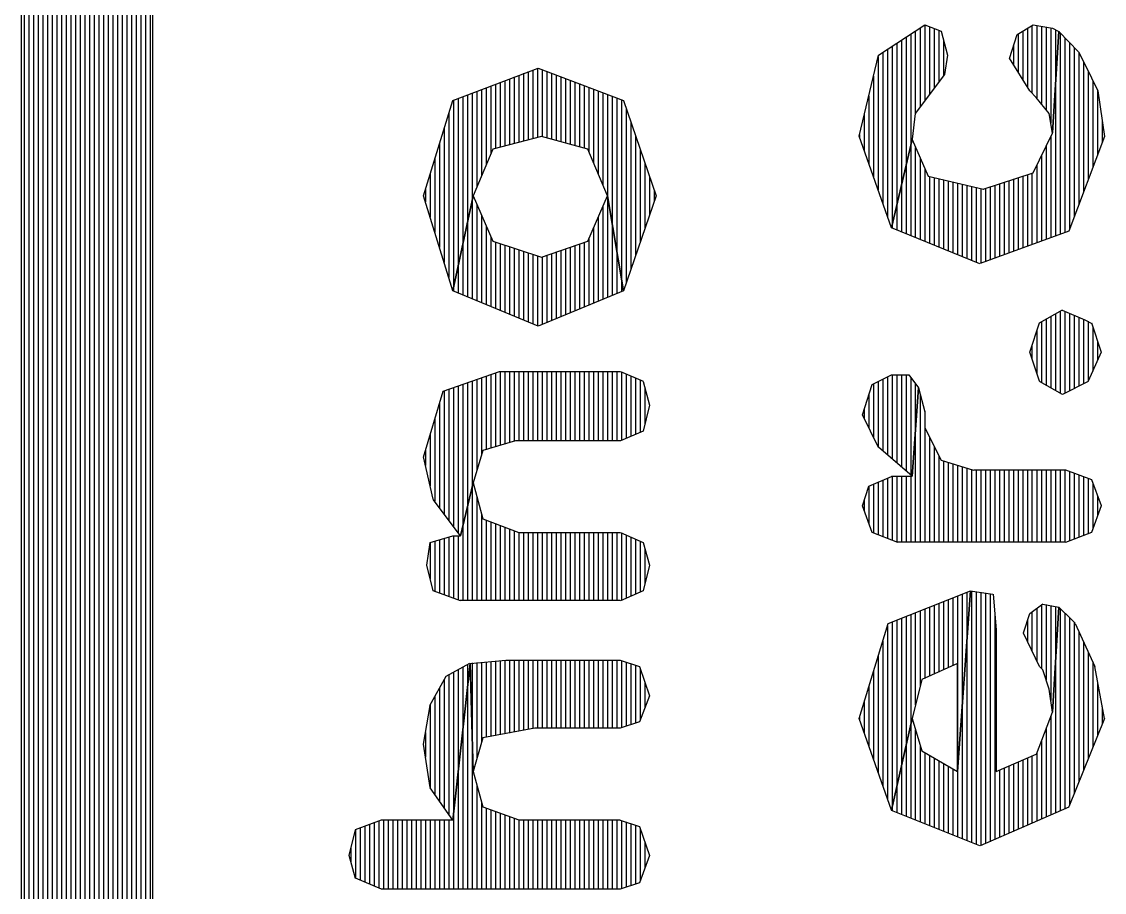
# Model space of a CAD drawing. Extents: x -34 to 106, y -22 to 53.
# Drawn here: x 37.805 to 40.196, y 19.716 to 21.639 of the extents above; entities that cross this region are included whole.
import ezdxf

# ---------------------------------------------------------------- set-up
doc = ezdxf.new("R2010")
doc.units = 0
doc.layers.add('BG_SILKTOP20240221', color=40, linetype='CONTINUOUS')

msp = doc.modelspace()

# ---------------------------------------------------------------- linework, layer by layer
at = {"layer": 'BG_SILKTOP20240221'}
for points in [[(37.810948, 23.662386), (37.810948, 14.340078)], [(37.821108, 23.657052), (37.821108, 14.293088)], [(37.831522, 23.651718), (37.831522, 14.246606)], [(37.841936, 23.646892), (37.841936, 14.200632)], [(37.852096, 23.641304), (37.852096, 14.153642)], [(37.86251, 23.636224), (37.86251, 14.106906)], [(37.87267, 23.630382), (37.87267, 14.059916)], [(37.883084, 23.625556), (37.883084, 14.013942)], [(37.893244, 23.620476), (37.893244, 14.018006)], [(37.903658, 23.614634), (37.903658, 14.02588)], [(37.914072, 23.609808), (37.914072, 14.03477)], [(37.924232, 23.603966), (37.924232, 14.04366)], [(37.934392, 23.598632), (37.934392, 14.051534)], [(37.944806, 23.593044), (37.944806, 14.060424)], [(37.95522, 23.58771), (37.95522, 14.06906)], [(37.965634, 23.576788), (37.965634, 14.08557)], [(37.97554, 23.565104), (37.97554, 14.102588)], [(37.985954, 23.553928), (37.985954, 14.119352)], [(37.996368, 23.542244), (37.996368, 14.136624)], [(38.006782, 23.531068), (38.006782, 14.153642)], [(38.017196, 23.519384), (38.017196, 14.170406)], [(38.027102, 23.488396), (38.027102, 14.187424)], [(38.037516, 23.457408), (38.037516, 14.204696)], [(38.04793, 23.425658), (38.04793, 14.221968)], [(38.058344, 23.394416), (38.058344, 14.238986)], [(38.068504, 23.36292), (38.068504, 14.256004)], [(38.078664, 23.33117), (38.078664, 14.27226)], [(37.80536, 14.365224), (37.80536, 23.285196)], [(38.089078, 23.29942), (38.089078, 14.323314)], [(38.093904, 23.285196), (38.093904, 14.365224)], [(39.697152, 21.565362), (39.799514, 21.63191)], [(39.768526, 21.611336), (39.768526, 21.366734)], [(39.778432, 21.618194), (39.778432, 21.436838)], [(39.788846, 21.625052), (39.788846, 21.450808)], [(39.79926, 21.63191), (39.79926, 21.46427)], [(39.799768, 21.63191), (39.835582, 21.61794)], [(39.809674, 21.627592), (39.809674, 21.477986)], [(39.820088, 21.623528), (39.820088, 21.491956)], [(39.829994, 21.619464), (39.829994, 21.505672)], [(39.835582, 21.61794), (39.849806, 21.565362)], [(39.986204, 21.557996), (40.002968, 21.61032)], [(40.002968, 21.610574), (40.038528, 21.63191)], [(40.005254, 21.612352), (40.005254, 21.527262)], [(40.015668, 21.618448), (40.015668, 21.51126)], [(40.026082, 21.624798), (40.026082, 21.495004)], [(40.035988, 21.63064), (40.035988, 21.481288)], [(40.038274, 21.631656), (40.080946, 21.624544)], [(40.046402, 21.630386), (40.046402, 21.471128)], [(40.056816, 21.628862), (40.056816, 21.458174)], [(40.06723, 21.626322), (40.06723, 21.444966)], [(40.077644, 21.624798), (40.077644, 21.41474)], [(40.0812, 21.624544), (40.095424, 21.617432)], [(40.0812, 21.393404), (40.095424, 21.61794)], [(40.095424, 21.61794), (40.0812, 21.393404)], [(40.08755, 21.621242), (40.08755, 21.499322)], [(40.09517, 21.617432), (40.138604, 21.57222)], [(40.097964, 21.614384), (40.097964, 21.169376)], [(39.737284, 21.591524), (39.737284, 21.234146)], [(39.747698, 21.598382), (39.747698, 21.278596)], [(39.758112, 21.604986), (39.758112, 21.322792)], [(39.840408, 21.598382), (39.840408, 21.519388)], [(39.99484, 21.586698), (39.99484, 21.543772)], [(40.108378, 21.603462), (40.108378, 21.172932)], [(40.118792, 21.592794), (40.118792, 21.180552)], [(39.65448, 21.386292), (39.697406, 21.565362)], [(39.696136, 21.562314), (39.696136, 21.26742)], [(39.70655, 21.571458), (39.70655, 21.237702)], [(39.716964, 21.578316), (39.716964, 21.208492)], [(39.727124, 21.58492), (39.727124, 21.190204)], [(39.849806, 21.565362), (39.842948, 21.52269)], [(40.128952, 21.582126), (40.128952, 21.208238)], [(40.138858, 21.57222), (40.153082, 21.543772)], [(40.139112, 21.57095), (40.139112, 21.23567)], [(40.031416, 21.486368), (39.986204, 21.558504)], [(40.149526, 21.550376), (40.149526, 21.263356)], [(40.153082, 21.543772), (40.18153, 21.486114)], [(38.757098, 21.464778), (38.945566, 21.536406)], [(38.892734, 21.516848), (38.892734, 21.370036)], [(38.902894, 21.520912), (38.902894, 21.37283)], [(38.913308, 21.524976), (38.913308, 21.375624)], [(38.923468, 21.528786), (38.923468, 21.378164)], [(38.933882, 21.532088), (38.933882, 21.380704)], [(38.944296, 21.536406), (38.944296, 21.384006)], [(38.945566, 21.536406), (39.13378, 21.464778)], [(38.954456, 21.533358), (38.954456, 21.385784)], [(38.964616, 21.529548), (38.964616, 21.383244)], [(38.97503, 21.525484), (38.97503, 21.38045)], [(38.985444, 21.52142), (38.985444, 21.377656)], [(38.995858, 21.51761), (38.995858, 21.374354)], [(39.685976, 21.51888), (39.685976, 21.295868)], [(39.842948, 21.522436), (39.778432, 21.436076)], [(40.15994, 21.52904), (40.15994, 21.290534)], [(38.831012, 21.492972), (38.831012, 21.322538)], [(38.841172, 21.497036), (38.841172, 21.347176)], [(38.851332, 21.5011), (38.851332, 21.359114)], [(38.861746, 21.505164), (38.861746, 21.361908)], [(38.87216, 21.508974), (38.87216, 21.364448)], [(38.88232, 21.513038), (38.88232, 21.367242)], [(39.005764, 21.513546), (39.005764, 21.37156)], [(39.016178, 21.509736), (39.016178, 21.368766)], [(39.026592, 21.505672), (39.026592, 21.365718)], [(39.037006, 21.502116), (39.037006, 21.362924)], [(39.04742, 21.498052), (39.04742, 21.360384)], [(39.057326, 21.493734), (39.057326, 21.352002)], [(39.06774, 21.489924), (39.06774, 21.327364)], [(40.08755, 21.499576), (40.08755, 21.165566)], [(40.1701, 21.50872), (40.1701, 21.318474)], [(38.758622, 21.466048), (38.758622, 21.052028)], [(38.769036, 21.469604), (38.769036, 21.100034)], [(38.77945, 21.473668), (38.77945, 21.147786)], [(38.789864, 21.477732), (38.789864, 21.195792)], [(38.79977, 21.481796), (38.79977, 21.244052)], [(38.810184, 21.48586), (38.810184, 21.27377)], [(38.820598, 21.489162), (38.820598, 21.298408)], [(39.078154, 21.48586), (39.078154, 21.303234)], [(39.088568, 21.481796), (39.088568, 21.278596)], [(39.098728, 21.47824), (39.098728, 21.253196)], [(39.108888, 21.474176), (39.108888, 21.191982)], [(39.119302, 21.470366), (39.119302, 21.131022)], [(39.129716, 21.466556), (39.129716, 21.071078)], [(39.675562, 21.475446), (39.675562, 21.325332)], [(40.045132, 21.47189), (40.031162, 21.486114)], [(40.073834, 21.436076), (40.045132, 21.47189)], [(40.180514, 21.487892), (40.180514, 21.345906)], [(40.18153, 21.486114), (40.195754, 21.385784)], [(38.692582, 21.25472), (38.757098, 21.464778)], [(39.13378, 21.464778), (39.205916, 21.25472)], [(39.139876, 21.447506), (39.139876, 21.061934)], [(38.748208, 21.437092), (38.748208, 21.073872)], [(39.665402, 21.433028), (39.665402, 21.35505)], [(39.778432, 21.436584), (39.771574, 21.37918)], [(40.0812, 21.39315), (40.074088, 21.436076)], [(40.190674, 21.419312), (40.190674, 21.37283)], [(38.738302, 21.403056), (38.738302, 21.106892)], [(39.15029, 21.417026), (39.15029, 21.092414)], [(38.952932, 21.385784), (38.84549, 21.35759)], [(39.055294, 21.35759), (38.952932, 21.385784)], [(39.16045, 21.3868), (39.16045, 21.12264)], [(39.7256, 21.183854), (39.654226, 21.386292)], [(39.654988, 21.389848), (39.654988, 21.38426)], [(39.7256, 21.1836), (39.77132, 21.378926)], [(39.77132, 21.378926), (39.7256, 21.1836)], [(39.771574, 21.378926), (39.807134, 21.298154)], [(40.038274, 21.305012), (40.080946, 21.39315)], [(40.077644, 21.385784), (40.077644, 21.161756)], [(40.195754, 21.385784), (40.117522, 21.176488)], [(38.727888, 21.369782), (38.727888, 21.140166)], [(38.84549, 21.35759), (38.80231, 21.25472)], [(39.098474, 21.25472), (39.055548, 21.35759)], [(39.170864, 21.356574), (39.170864, 21.152612)], [(39.768526, 21.367242), (39.768526, 21.166836)], [(39.778432, 21.3614), (39.778432, 21.162518)], [(40.06723, 21.364956), (40.06723, 21.157946)], [(38.717474, 21.336508), (38.717474, 21.174456)], [(39.181024, 21.326856), (39.181024, 21.182838)], [(39.758112, 21.323046), (39.758112, 21.170392)], [(39.788846, 21.338286), (39.788846, 21.1582)], [(40.046402, 21.322538), (40.046402, 21.150326)], [(40.056816, 21.34362), (40.056816, 21.154136)], [(38.70706, 21.302726), (38.70706, 21.207222)], [(39.79926, 21.315426), (39.79926, 21.154644)], [(39.928546, 21.269452), (40.038274, 21.30552)], [(40.026082, 21.301456), (40.026082, 21.14296)], [(40.035988, 21.304758), (40.035988, 21.146516)], [(39.191438, 21.29663), (39.191438, 21.21281)], [(39.747698, 21.279104), (39.747698, 21.174964)], [(39.807134, 21.298154), (39.9288, 21.269198)], [(39.809674, 21.297138), (39.809674, 21.150072)], [(39.820088, 21.295106), (39.820088, 21.146262)], [(39.829994, 21.292312), (39.829994, 21.14169)], [(39.840408, 21.289518), (39.840408, 21.137372)], [(39.850822, 21.28774), (39.850822, 21.133562)], [(39.861236, 21.284946), (39.861236, 21.129244)], [(39.871396, 21.28266), (39.871396, 21.124926)], [(39.881556, 21.280374), (39.881556, 21.12137)], [(39.89197, 21.27758), (39.89197, 21.116798)], [(39.902384, 21.27504), (39.902384, 21.11248)], [(39.953692, 21.27758), (39.953692, 21.116544)], [(39.964106, 21.28139), (39.964106, 21.120354)], [(39.97452, 21.284692), (39.97452, 21.124164)], [(39.98468, 21.28774), (39.98468, 21.12772)], [(39.99484, 21.291804), (39.99484, 21.132038)], [(40.005254, 21.294344), (40.005254, 21.135086)], [(40.015668, 21.298408), (40.015668, 21.139404)], [(38.757098, 21.044916), (38.692582, 21.25472)], [(38.6969, 21.269452), (38.6969, 21.241512)], [(38.80231, 21.25472), (38.757098, 21.044916)], [(38.757098, 21.044916), (38.80231, 21.25472)], [(38.80231, 21.25472), (38.84549, 21.154644)], [(39.055548, 21.154644), (39.098474, 21.25472)], [(39.134288, 21.044916), (39.098474, 21.25472)], [(39.098474, 21.25472), (39.134288, 21.044916)], [(39.098728, 21.252688), (39.098728, 21.030184)], [(39.205916, 21.25472), (39.13378, 21.044916)], [(39.201852, 21.266404), (39.201852, 21.243036)], [(39.912544, 21.273008), (39.912544, 21.108416)], [(39.922958, 21.270722), (39.922958, 21.105368)], [(39.933118, 21.270976), (39.933118, 21.108924)], [(39.943532, 21.274278), (39.943532, 21.11248)], [(38.79977, 21.24456), (38.79977, 21.02739)], [(38.810184, 21.236178), (38.810184, 21.023072)], [(39.088568, 21.232368), (39.088568, 21.02612)], [(39.737284, 21.234908), (39.737284, 21.179028)], [(38.820598, 21.21281), (38.820598, 21.019008)], [(39.078154, 21.208238), (39.078154, 21.021294)], [(38.789864, 21.1963), (38.789864, 21.031454)], [(38.831012, 21.188426), (38.831012, 21.014436)], [(39.06774, 21.184362), (39.06774, 21.016976)], [(39.108888, 21.191728), (39.108888, 21.034248)], [(39.92118, 21.104606), (39.7256, 21.1836)], [(39.727124, 21.190712), (39.727124, 21.1836)], [(38.841172, 21.16455), (38.841172, 21.010118)], [(39.057326, 21.159978), (39.057326, 21.012912)], [(40.117522, 21.176742), (39.921434, 21.10486)], [(38.77945, 21.14804), (38.77945, 21.035772)], [(38.84549, 21.154644), (38.952932, 21.11883)], [(38.851332, 21.152612), (38.851332, 21.005546)], [(38.861746, 21.149056), (38.861746, 21.001228)], [(38.87216, 21.145754), (38.87216, 20.997672)], [(38.88232, 21.142706), (38.88232, 20.993354)], [(38.892734, 21.138642), (38.892734, 20.988528)], [(38.902894, 21.135086), (38.902894, 20.98421)], [(38.913308, 21.132038), (38.913308, 20.979892)], [(38.952932, 21.11883), (39.055294, 21.154644)], [(38.995858, 21.13407), (38.995858, 20.987004)], [(39.005764, 21.137372), (39.005764, 20.991576)], [(39.016178, 21.141182), (39.016178, 20.99564)], [(39.026592, 21.144738), (39.026592, 20.999958)], [(39.037006, 21.148548), (39.037006, 21.00453)], [(39.04742, 21.152358), (39.04742, 21.008594)], [(38.923468, 21.128228), (38.923468, 20.975574)], [(38.933882, 21.124926), (38.933882, 20.971764)], [(38.944296, 21.121624), (38.944296, 20.967192)], [(38.954456, 21.1201), (38.954456, 20.97024)], [(38.964616, 21.123402), (38.964616, 20.974812)], [(38.97503, 21.127212), (38.97503, 20.978876)], [(38.985444, 21.130768), (38.985444, 20.983194)], [(39.119302, 21.130768), (39.119302, 21.038312)], [(38.769036, 21.100542), (38.769036, 21.040344)], [(39.129716, 21.070062), (39.129716, 21.042884)], [(38.945566, 20.96643), (38.757098, 21.044916)], [(38.758622, 21.05279), (38.758622, 21.044916)], [(39.13378, 21.044916), (38.945566, 20.96643)], [(40.052752, 20.973796), (40.103044, 21.002498)], [(40.077644, 20.98802), (40.077644, 20.830794)], [(40.08755, 20.993608), (40.08755, 20.824444)], [(40.097964, 20.999958), (40.097964, 20.818856)], [(40.10279, 21.002244), (40.152828, 20.9804)], [(40.108378, 20.999958), (40.108378, 20.818856)], [(40.118792, 20.994878), (40.118792, 20.823936)], [(40.128952, 20.990814), (40.128952, 20.82927)], [(40.031162, 20.90928), (40.052498, 20.973796)], [(40.056816, 20.976336), (40.056816, 20.842478)], [(40.06723, 20.98167), (40.06723, 20.836382)], [(40.139112, 20.986496), (40.139112, 20.834096)], [(40.149526, 20.981924), (40.149526, 20.83943)], [(40.152828, 20.9804), (40.166798, 20.973542)], [(40.15994, 20.977352), (40.15994, 20.845272)], [(40.167052, 20.973796), (40.188896, 20.90928)], [(40.046402, 20.956016), (40.046402, 20.862798)], [(40.1701, 20.963636), (40.1701, 20.867624)], [(40.035988, 20.924774), (40.035988, 20.893278)], [(40.180514, 20.932902), (40.180514, 20.8915)], [(40.052498, 20.845272), (40.031162, 20.90928)], [(40.188388, 20.90928), (40.15994, 20.845272)], [(38.736016, 20.823174), (38.860222, 20.866608)], [(38.79977, 20.845526), (38.79977, 20.610576)], [(38.810184, 20.849336), (38.810184, 20.647152)], [(38.820598, 20.852892), (38.820598, 20.681188)], [(38.831012, 20.856194), (38.831012, 20.693634)], [(38.841172, 20.860004), (38.841172, 20.697444)], [(38.851332, 20.863814), (38.851332, 20.700492)], [(38.859968, 20.866608), (39.126922, 20.866608)], [(38.861746, 20.8661), (38.861746, 20.703032)], [(38.87216, 20.866608), (38.87216, 20.706842)], [(38.88232, 20.8661), (38.88232, 20.709128)], [(38.892734, 20.8661), (38.892734, 20.712176)], [(38.902894, 20.8661), (38.902894, 20.713446)], [(38.913308, 20.8661), (38.913308, 20.713446)], [(38.923468, 20.8661), (38.923468, 20.713446)], [(38.933882, 20.8661), (38.933882, 20.713446)], [(38.944296, 20.8661), (38.944296, 20.713446)], [(38.954456, 20.8661), (38.954456, 20.713446)], [(38.964616, 20.8661), (38.964616, 20.713446)], [(38.97503, 20.8661), (38.97503, 20.713446)], [(38.985444, 20.8661), (38.985444, 20.713446)], [(38.995858, 20.8661), (38.995858, 20.713446)], [(39.005764, 20.8661), (39.005764, 20.713446)], [(39.016178, 20.8661), (39.016178, 20.713446)], [(39.026592, 20.8661), (39.026592, 20.713446)], [(39.037006, 20.8661), (39.037006, 20.713446)], [(39.04742, 20.8661), (39.04742, 20.713446)], [(39.057326, 20.8661), (39.057326, 20.713446)], [(39.06774, 20.8661), (39.06774, 20.713446)], [(39.078154, 20.8661), (39.078154, 20.713446)], [(39.088568, 20.8661), (39.088568, 20.713446)], [(39.098728, 20.8661), (39.098728, 20.713446)], [(39.108888, 20.8661), (39.108888, 20.713446)], [(39.119302, 20.8661), (39.119302, 20.713446)], [(39.127176, 20.866608), (39.177468, 20.845272)], [(39.129716, 20.865338), (39.129716, 20.714716)], [(39.139876, 20.860004), (39.139876, 20.719034)], [(39.15029, 20.856194), (39.15029, 20.72386)], [(39.16045, 20.851876), (39.16045, 20.728178)], [(39.170864, 20.84705), (39.170864, 20.731988)], [(39.177468, 20.844764), (39.191692, 20.792186)], [(39.682928, 20.837906), (39.7256, 20.859242)], [(39.696136, 20.84451), (39.696136, 20.701254)], [(39.70655, 20.849844), (39.70655, 20.691348)], [(39.716964, 20.85467), (39.716964, 20.681696)], [(39.7256, 20.859242), (39.763954, 20.859242)], [(39.727124, 20.858988), (39.727124, 20.673314)], [(39.737284, 20.858988), (39.737284, 20.66417)], [(39.747698, 20.859242), (39.747698, 20.655534)], [(39.758112, 20.859242), (39.758112, 20.64639)], [(39.764208, 20.858988), (39.785798, 20.83054)], [(39.768526, 20.853146), (39.768526, 20.6375)], [(40.103044, 20.815808), (40.052752, 20.844764)], [(40.160194, 20.844764), (40.103044, 20.815808)], [(38.692582, 20.677632), (38.735762, 20.82292)], [(38.738302, 20.82419), (38.738302, 20.551902)], [(38.748208, 20.827746), (38.748208, 20.537932)], [(38.758622, 20.831048), (38.758622, 20.524216)], [(38.769036, 20.834858), (38.769036, 20.510246)], [(38.77945, 20.838414), (38.77945, 20.525994)], [(38.789864, 20.842224), (38.789864, 20.568412)], [(39.181024, 20.830286), (39.181024, 20.751038)], [(39.661592, 20.77085), (39.682928, 20.837906)], [(39.685976, 20.83943), (39.685976, 20.721828)], [(39.771574, 20.635214), (39.785798, 20.830794)], [(39.785798, 20.830794), (39.771574, 20.635214)], [(39.778432, 20.83943), (39.778432, 20.738084)], [(39.785544, 20.83054), (39.799514, 20.777708)], [(38.727888, 20.796504), (38.727888, 20.565618)], [(39.675562, 20.815554), (39.675562, 20.742402)], [(39.788846, 20.817332), (39.788846, 20.489418)], [(39.191692, 20.79244), (39.177468, 20.735036)], [(39.665402, 20.78355), (39.665402, 20.762976)], [(39.79926, 20.778978), (39.79926, 20.489164)], [(39.799514, 20.777708), (39.799514, 20.742148)], [(38.717474, 20.762214), (38.717474, 20.580096)], [(39.697406, 20.698968), (39.661846, 20.770596)], [(38.70706, 20.726908), (38.70706, 20.613878)], [(39.177468, 20.735036), (39.127176, 20.7137)], [(39.778432, 20.738084), (39.778432, 20.489164)], [(39.799768, 20.742148), (39.835582, 20.67052)], [(38.895528, 20.713446), (38.823646, 20.691856)], [(39.127176, 20.7137), (38.895782, 20.7137)], [(39.809674, 20.722336), (39.809674, 20.489418)], [(39.820088, 20.701508), (39.820088, 20.489418)], [(38.713918, 20.584668), (38.692582, 20.677886)], [(38.6969, 20.692872), (38.6969, 20.659344)], [(38.823646, 20.69211), (38.80231, 20.620736)], [(39.771574, 20.635214), (39.697406, 20.699222)], [(39.829994, 20.680934), (39.829994, 20.489418)], [(39.835328, 20.67052), (39.90721, 20.64893)], [(39.840408, 20.668742), (39.840408, 20.489164)], [(39.850822, 20.665694), (39.850822, 20.489164)], [(39.861236, 20.662646), (39.861236, 20.489164)], [(39.871396, 20.659598), (39.871396, 20.489418)], [(39.881556, 20.65655), (39.881556, 20.489164)], [(39.89197, 20.653502), (39.89197, 20.489164)], [(39.675562, 20.613116), (39.7256, 20.63496)], [(39.716964, 20.63115), (39.716964, 20.498054)], [(39.7256, 20.635214), (39.77132, 20.635214)], [(39.727124, 20.635214), (39.727124, 20.494244)], [(39.737284, 20.635214), (39.737284, 20.490688)], [(39.747698, 20.635214), (39.747698, 20.489418)], [(39.758112, 20.635214), (39.758112, 20.489418)], [(39.768526, 20.635214), (39.768526, 20.489418)], [(39.902384, 20.650454), (39.902384, 20.489418)], [(39.907464, 20.649184), (40.110156, 20.649184)], [(39.912544, 20.649184), (39.912544, 20.489418)], [(39.922958, 20.649184), (39.922958, 20.489418)], [(39.933118, 20.649184), (39.933118, 20.489418)], [(39.943532, 20.649184), (39.943532, 20.489418)], [(39.953692, 20.649184), (39.953692, 20.489418)], [(39.964106, 20.649184), (39.964106, 20.489418)], [(39.97452, 20.649184), (39.97452, 20.489418)], [(39.98468, 20.649184), (39.98468, 20.489418)], [(39.99484, 20.649184), (39.99484, 20.489418)], [(40.005254, 20.649184), (40.005254, 20.489418)], [(40.015668, 20.649184), (40.015668, 20.489418)], [(40.026082, 20.649184), (40.026082, 20.489418)], [(40.035988, 20.649184), (40.035988, 20.489418)], [(40.046402, 20.649184), (40.046402, 20.489418)], [(40.056816, 20.649184), (40.056816, 20.489418)], [(40.06723, 20.649184), (40.06723, 20.489418)], [(40.077644, 20.649184), (40.077644, 20.489418)], [(40.08755, 20.649184), (40.08755, 20.489418)], [(40.097964, 20.649184), (40.097964, 20.489418)], [(40.108378, 20.649184), (40.108378, 20.489418)], [(40.110156, 20.649184), (40.167052, 20.627848)], [(40.118792, 20.645882), (40.118792, 20.49272)], [(40.128952, 20.641818), (40.128952, 20.49653)], [(40.139112, 20.638262), (40.139112, 20.50034)], [(40.149526, 20.634198), (40.149526, 20.504404)], [(40.15994, 20.630388), (40.15994, 20.508468)], [(38.774116, 20.503896), (38.802564, 20.620736)], [(38.802564, 20.620736), (38.774116, 20.503896)], [(38.79977, 20.611084), (38.79977, 20.360132)], [(38.80231, 20.620482), (38.823646, 20.541488)], [(39.661592, 20.57019), (39.675562, 20.613116)], [(39.675562, 20.613116), (39.675562, 20.530566)], [(39.685976, 20.61845), (39.685976, 20.509992)], [(39.696136, 20.622768), (39.696136, 20.506182)], [(39.70655, 20.62734), (39.70655, 20.502372)], [(40.167052, 20.627848), (40.188896, 20.570444)], [(40.1701, 20.618958), (40.1701, 20.51939)], [(38.774116, 20.503388), (38.714172, 20.58416)], [(38.810184, 20.591526), (38.810184, 20.36064)], [(39.665402, 20.582382), (39.665402, 20.559522)], [(40.180514, 20.591526), (40.180514, 20.548346)], [(38.789864, 20.568412), (38.789864, 20.360132)], [(39.682928, 20.510754), (39.661592, 20.57019)], [(40.188896, 20.57019), (40.167052, 20.510754)], [(38.820598, 20.553172), (38.820598, 20.360132)], [(38.8239, 20.541488), (38.902894, 20.510754)], [(38.831012, 20.53844), (38.831012, 20.360132)], [(38.841172, 20.534884), (38.841172, 20.36064)], [(38.77945, 20.52701), (38.77945, 20.36064)], [(38.851332, 20.530566), (38.851332, 20.360132)], [(38.861746, 20.52701), (38.861746, 20.36064)], [(38.87216, 20.522692), (38.87216, 20.360132)], [(38.88232, 20.518374), (38.88232, 20.36064)], [(38.892734, 20.514056), (38.892734, 20.360132)], [(38.90264, 20.511008), (39.126922, 20.511008)], [(38.902894, 20.511008), (38.902894, 20.36064)], [(38.913308, 20.511008), (38.913308, 20.36064)], [(38.923468, 20.511008), (38.923468, 20.36064)], [(38.933882, 20.511008), (38.933882, 20.36064)], [(38.944296, 20.511008), (38.944296, 20.36064)], [(38.954456, 20.511008), (38.954456, 20.36064)], [(38.964616, 20.511008), (38.964616, 20.36064)], [(38.97503, 20.511008), (38.97503, 20.36064)], [(38.985444, 20.511008), (38.985444, 20.36064)], [(38.995858, 20.511008), (38.995858, 20.36064)], [(39.005764, 20.511008), (39.005764, 20.36064)], [(39.016178, 20.511008), (39.016178, 20.36064)], [(39.026592, 20.511008), (39.026592, 20.36064)], [(39.037006, 20.511008), (39.037006, 20.36064)], [(39.04742, 20.511008), (39.04742, 20.36064)], [(39.057326, 20.511008), (39.057326, 20.36064)], [(39.06774, 20.511008), (39.06774, 20.36064)], [(39.078154, 20.511008), (39.078154, 20.36064)], [(39.088568, 20.511008), (39.088568, 20.36064)], [(39.098728, 20.511008), (39.098728, 20.36064)], [(39.108888, 20.511008), (39.108888, 20.36064)], [(39.119302, 20.511008), (39.119302, 20.36064)], [(39.127176, 20.510754), (39.177468, 20.489164)], [(39.129716, 20.509992), (39.129716, 20.361656)], [(39.740078, 20.489164), (39.683182, 20.510754)], [(40.167052, 20.510754), (40.110156, 20.489164)], [(38.700202, 20.438872), (38.70706, 20.489164)], [(38.70706, 20.489164), (38.757352, 20.503388)], [(38.70706, 20.489672), (38.70706, 20.4089)], [(38.717474, 20.492466), (38.717474, 20.380706)], [(38.727888, 20.495768), (38.727888, 20.377658)], [(38.738302, 20.498562), (38.738302, 20.373594)], [(38.748208, 20.501102), (38.748208, 20.369784)], [(38.757352, 20.503896), (38.774116, 20.503896)], [(38.758622, 20.503896), (38.758622, 20.365974)], [(38.769036, 20.503896), (38.769036, 20.362418)], [(39.139876, 20.504912), (39.139876, 20.365974)], [(39.15029, 20.500848), (39.15029, 20.370292)], [(39.16045, 20.49653), (39.16045, 20.37461)], [(39.170864, 20.491704), (39.170864, 20.379182)], [(39.177468, 20.489164), (39.191692, 20.438872)], [(40.109902, 20.489418), (39.739824, 20.489418)], [(39.181024, 20.475448), (39.181024, 20.397978)], [(38.713918, 20.381976), (38.699948, 20.438872)], [(39.191692, 20.438872), (39.177468, 20.381976)], [(38.774116, 20.360132), (38.714172, 20.381976)], [(39.177468, 20.381976), (39.127176, 20.360132)], [(39.718742, 20.310348), (39.900098, 20.381976)], [(39.861236, 20.367244), (39.861236, 20.217384)], [(39.871396, 20.371308), (39.871396, 19.98345)], [(39.871904, 19.98345), (39.900098, 20.38223)], [(39.900098, 20.38223), (39.871904, 19.98345)], [(39.881556, 20.374864), (39.881556, 20.12696)], [(39.89197, 20.379182), (39.89197, 20.270978)], [(39.899844, 20.381976), (39.949882, 20.374864)], [(39.902384, 20.381976), (39.902384, 19.82724)], [(39.912544, 20.379944), (39.912544, 19.822668)], [(39.922958, 20.37842), (39.922958, 19.81962)], [(39.933118, 20.377404), (39.933118, 19.824192)], [(39.943532, 20.375372), (39.943532, 19.828256)], [(39.950136, 20.374864), (39.957248, 20.29587)], [(39.126922, 20.36064), (38.773862, 20.36064)], [(39.79926, 20.342352), (39.79926, 20.188936)], [(39.809674, 20.346416), (39.809674, 20.194016)], [(39.820088, 20.35048), (39.820088, 20.198334)], [(39.829994, 20.354544), (39.829994, 20.202906)], [(39.840408, 20.358354), (39.840408, 20.207478)], [(39.850822, 20.362672), (39.850822, 20.212812)], [(40.031416, 20.331938), (40.059864, 20.353274)], [(40.046402, 20.343368), (40.046402, 20.22729)], [(40.056816, 20.351496), (40.056816, 20.210526)], [(40.059864, 20.35302), (40.095424, 20.345908)], [(40.06723, 20.35175), (40.06723, 20.18538)], [(40.077644, 20.349972), (40.077644, 20.140168)], [(40.0812, 20.114514), (40.095424, 20.345908)], [(40.095424, 20.345908), (40.0812, 20.114514)], [(40.08755, 20.347432), (40.08755, 20.223734)], [(40.09517, 20.345908), (40.109902, 20.331684)], [(40.097964, 20.343114), (40.097964, 19.896074)], [(39.747698, 20.32254), (39.747698, 19.996404)], [(39.758112, 20.32635), (39.758112, 20.042378)], [(39.768526, 20.330414), (39.768526, 20.087844)], [(39.778432, 20.334224), (39.778432, 20.130516)], [(39.788846, 20.338288), (39.788846, 20.171664)], [(39.953692, 20.330922), (39.953692, 19.832828)], [(40.017192, 20.289266), (40.031416, 20.331938)], [(40.035988, 20.335494), (40.035988, 20.248626)], [(40.108378, 20.333208), (40.108378, 19.9009)], [(40.109902, 20.331938), (40.131238, 20.310602)], [(40.118792, 20.322794), (40.118792, 19.908012)], [(39.65448, 20.10029), (39.718742, 20.310348)], [(39.716964, 20.305268), (39.716964, 19.92249)], [(39.727124, 20.313904), (39.727124, 19.903948)], [(39.737284, 20.317968), (39.737284, 19.949922)], [(39.95674, 20.296124), (39.95674, 19.98345)], [(40.026082, 20.316444), (40.026082, 20.270724)], [(40.128952, 20.312634), (40.128952, 19.93392)], [(40.131492, 20.310348), (40.174418, 20.214844)], [(39.70655, 20.271232), (39.70655, 19.951446)], [(39.89197, 20.271232), (39.89197, 19.830796)], [(40.052752, 20.214844), (40.017192, 20.289012)], [(40.139112, 20.292568), (40.139112, 19.959828)], [(40.149526, 20.269708), (40.149526, 19.985736)], [(38.795452, 20.221956), (38.874446, 20.228814)], [(38.79977, 20.222972), (38.79977, 20.06346)], [(38.810184, 20.223734), (38.810184, 20.010882)], [(38.820598, 20.224496), (38.820598, 20.046696)], [(38.831012, 20.225766), (38.831012, 20.058888)], [(38.841172, 20.22602), (38.841172, 20.060666)], [(38.851332, 20.22729), (38.851332, 20.062698)], [(38.861746, 20.22856), (38.861746, 20.064476)], [(38.87216, 20.229068), (38.87216, 20.066508)], [(38.874446, 20.229068), (39.127176, 20.229068)], [(38.88232, 20.228814), (38.88232, 20.068286)], [(38.892734, 20.228814), (38.892734, 20.070064)], [(38.902894, 20.229068), (38.902894, 20.072604)], [(38.913308, 20.229068), (38.913308, 20.074382)], [(38.923468, 20.228814), (38.923468, 20.07616)], [(38.933882, 20.229068), (38.933882, 20.077938)], [(38.944296, 20.229068), (38.944296, 20.079208)], [(38.954456, 20.229068), (38.954456, 20.079208)], [(38.964616, 20.229068), (38.964616, 20.079208)], [(38.97503, 20.229068), (38.97503, 20.079208)], [(38.985444, 20.229068), (38.985444, 20.079208)], [(38.995858, 20.229068), (38.995858, 20.079208)], [(39.005764, 20.229068), (39.005764, 20.079208)], [(39.016178, 20.229068), (39.016178, 20.079208)], [(39.026592, 20.229068), (39.026592, 20.079208)], [(39.037006, 20.229068), (39.037006, 20.079208)], [(39.04742, 20.229068), (39.04742, 20.079208)], [(39.057326, 20.229068), (39.057326, 20.079208)], [(39.06774, 20.229068), (39.06774, 20.079208)], [(39.078154, 20.229068), (39.078154, 20.079208)], [(39.088568, 20.229068), (39.088568, 20.079208)], [(39.098728, 20.229068), (39.098728, 20.079208)], [(39.108888, 20.229068), (39.108888, 20.079208)], [(39.119302, 20.229068), (39.119302, 20.079208)], [(39.126922, 20.229068), (39.169594, 20.215098)], [(39.129716, 20.228052), (39.129716, 20.079716)], [(39.139876, 20.225004), (39.139876, 20.083526)], [(39.696136, 20.237958), (39.696136, 19.981418)], [(40.08755, 20.223988), (40.08755, 19.891756)], [(40.15994, 20.246594), (40.15994, 20.010882)], [(40.1701, 20.223734), (40.1701, 20.037044)], [(38.742874, 20.193508), (38.795198, 20.22221)], [(38.757352, 19.876008), (38.795452, 20.221956)], [(38.795452, 20.221956), (38.757352, 19.876008)], [(38.758622, 20.202144), (38.758622, 19.890232)], [(38.769036, 20.207732), (38.769036, 19.984212)], [(38.77945, 20.213828), (38.77945, 20.077938)], [(38.789864, 20.219162), (38.789864, 20.171156)], [(38.795452, 20.221956), (38.802564, 19.983196)], [(38.802564, 19.983196), (38.795452, 20.221956)], [(39.15029, 20.221194), (39.15029, 20.086574)], [(39.16045, 20.217638), (39.16045, 20.089876)], [(39.169594, 20.214844), (39.191438, 20.150582)], [(39.170864, 20.211542), (39.170864, 20.096226)], [(39.685976, 20.203922), (39.685976, 20.010374)], [(39.871904, 20.221956), (39.79291, 20.186142)], [(39.871396, 19.983196), (39.871396, 20.221956)], [(40.059864, 20.207732), (40.052752, 20.215098)], [(40.074088, 20.16506), (40.059864, 20.207732)], [(40.174164, 20.215098), (40.1955, 20.100544)], [(38.706806, 20.128992), (38.742874, 20.193508)], [(38.738302, 20.18538), (38.738302, 19.903694)], [(38.748208, 20.19681), (38.748208, 19.888962)], [(39.181024, 20.180808), (39.181024, 20.12315)], [(39.792656, 20.186396), (39.77132, 20.100544)], [(40.180514, 20.181062), (40.180514, 20.062698)], [(38.727888, 20.16633), (38.727888, 19.917918)], [(38.789864, 20.171918), (38.789864, 19.723862)], [(39.675562, 20.170394), (39.675562, 20.039584)], [(40.0812, 20.114514), (40.074088, 20.164806)], [(38.692836, 20.043648), (38.70706, 20.128992)], [(38.70706, 20.129754), (38.70706, 19.947636)], [(38.717474, 20.148042), (38.717474, 19.93265)], [(39.191438, 20.150582), (39.169594, 20.092924)], [(39.665402, 20.136866), (39.665402, 20.069048)], [(39.881556, 20.127976), (39.881556, 19.835368)], [(39.654988, 20.103338), (39.654988, 20.098512)], [(40.04564, 20.02155), (40.0812, 20.114514)], [(40.077644, 20.10537), (40.077644, 19.88693)], [(40.190674, 20.125944), (40.190674, 20.088606)], [(39.169594, 20.093178), (39.126922, 20.079208)], [(39.7256, 19.897598), (39.654226, 20.100544)], [(39.7256, 19.897598), (39.77132, 20.100544)], [(39.77132, 20.100544), (39.7256, 19.897598)], [(39.768526, 20.088352), (39.768526, 19.88058)], [(39.77132, 20.100544), (39.792656, 20.02917)], [(40.195754, 20.100544), (40.117522, 19.904964)], [(38.6969, 20.069556), (38.6969, 20.014692)], [(38.77945, 20.077938), (38.77945, 19.723608)], [(38.79977, 20.062698), (38.79977, 19.723862)], [(38.823646, 20.057364), (38.80231, 19.983196)], [(38.9382, 20.078954), (38.823646, 20.057364)], [(39.127176, 20.079208), (38.938454, 20.079208)], [(39.778432, 20.075144), (39.778432, 19.876516)], [(40.06723, 20.078192), (40.06723, 19.882358)], [(38.70706, 19.94789), (38.692836, 20.043648)], [(39.758112, 20.042378), (39.758112, 19.884644)], [(39.788846, 20.041108), (39.788846, 19.872198)], [(40.056816, 20.05203), (40.056816, 19.878294)], [(39.79291, 20.02917), (39.871904, 19.98345)], [(39.79926, 20.024852), (39.79926, 19.86788)], [(39.809674, 20.019264), (39.809674, 19.864324)], [(39.820088, 20.013168), (39.820088, 19.859752)], [(39.95674, 19.98345), (40.045132, 20.021804)], [(40.015668, 20.009104), (40.015668, 19.860006)], [(40.026082, 20.013422), (40.026082, 19.864324)], [(40.035988, 20.017994), (40.035988, 19.86915)], [(40.046402, 20.024852), (40.046402, 19.873468)], [(38.769036, 19.984212), (38.769036, 19.723608)], [(39.747698, 19.996404), (39.747698, 19.888708)], [(39.829994, 20.007326), (39.829994, 19.856196)], [(39.840408, 20.001484), (39.840408, 19.851624)], [(39.850822, 19.995134), (39.850822, 19.847306)], [(39.861236, 19.989546), (39.861236, 19.843242)], [(39.964106, 19.986498), (39.964106, 19.8374)], [(39.97452, 19.991324), (39.97452, 19.841972)], [(39.98468, 19.995896), (39.98468, 19.846544)], [(39.99484, 19.99996), (39.99484, 19.850862)], [(40.005254, 20.004786), (40.005254, 19.85518)], [(38.80231, 19.98345), (38.823646, 19.904964)], [(39.871396, 19.983196), (39.871396, 19.838924)], [(38.757352, 19.876008), (38.70706, 19.947636)], [(38.810184, 19.95424), (38.810184, 19.723862)], [(39.737284, 19.950176), (39.737284, 19.892772)], [(38.820598, 19.915886), (38.820598, 19.723608)], [(38.758622, 19.89074), (38.758622, 19.723862)], [(38.8239, 19.904964), (38.902894, 19.876262)], [(38.831012, 19.901916), (38.831012, 19.723608)], [(38.841172, 19.898106), (38.841172, 19.723608)], [(38.851332, 19.89455), (38.851332, 19.723862)], [(38.861746, 19.89074), (38.861746, 19.723862)], [(39.92118, 19.818858), (39.7256, 19.897344)], [(39.727124, 19.904456), (39.727124, 19.896836)], [(40.117522, 19.904456), (39.921434, 19.818858)], [(38.542214, 19.854926), (38.599618, 19.876262)], [(38.573456, 19.866356), (38.573456, 19.73453)], [(38.583616, 19.870166), (38.583616, 19.730212)], [(38.593776, 19.873976), (38.593776, 19.72564)], [(38.599872, 19.876262), (38.757352, 19.876262)], [(38.60419, 19.876262), (38.60419, 19.723862)], [(38.614604, 19.876262), (38.614604, 19.723862)], [(38.624764, 19.876262), (38.624764, 19.723862)], [(38.635178, 19.876262), (38.635178, 19.723862)], [(38.645338, 19.876262), (38.645338, 19.723862)], [(38.655752, 19.876262), (38.655752, 19.723862)], [(38.665912, 19.876262), (38.665912, 19.723862)], [(38.676326, 19.876262), (38.676326, 19.723862)], [(38.68674, 19.876262), (38.68674, 19.723862)], [(38.6969, 19.876262), (38.6969, 19.723862)], [(38.70706, 19.876262), (38.70706, 19.723862)], [(38.717474, 19.876262), (38.717474, 19.723862)], [(38.727888, 19.876262), (38.727888, 19.723862)], [(38.738302, 19.876262), (38.738302, 19.723862)], [(38.748208, 19.876262), (38.748208, 19.723862)], [(38.87216, 19.886676), (38.87216, 19.723608)], [(38.88232, 19.882866), (38.88232, 19.723608)], [(38.892734, 19.879818), (38.892734, 19.723862)], [(38.90264, 19.876262), (39.126922, 19.876262)], [(38.902894, 19.876262), (38.902894, 19.723862)], [(38.913308, 19.876262), (38.913308, 19.723862)], [(38.923468, 19.876262), (38.923468, 19.723862)], [(38.933882, 19.876262), (38.933882, 19.723862)], [(38.944296, 19.876262), (38.944296, 19.723862)], [(38.954456, 19.876262), (38.954456, 19.723862)], [(38.964616, 19.876262), (38.964616, 19.723862)], [(38.97503, 19.876262), (38.97503, 19.723862)], [(38.985444, 19.876262), (38.985444, 19.723862)], [(38.995858, 19.876262), (38.995858, 19.723862)], [(39.005764, 19.876262), (39.005764, 19.723862)], [(39.016178, 19.876262), (39.016178, 19.723862)], [(39.026592, 19.876262), (39.026592, 19.723862)], [(39.037006, 19.876262), (39.037006, 19.723862)], [(39.04742, 19.876262), (39.04742, 19.723862)], [(39.057326, 19.876262), (39.057326, 19.723862)], [(39.06774, 19.876262), (39.06774, 19.723862)], [(39.078154, 19.876262), (39.078154, 19.723862)], [(39.088568, 19.876262), (39.088568, 19.723862)], [(39.098728, 19.876262), (39.098728, 19.723862)], [(39.108888, 19.876262), (39.108888, 19.723862)], [(39.119302, 19.876262), (39.119302, 19.723862)], [(39.126922, 19.876008), (39.169594, 19.86153)], [(39.129716, 19.874992), (39.129716, 19.72437)], [(39.139876, 19.871944), (39.139876, 19.72818)], [(39.15029, 19.868388), (39.15029, 19.731228)], [(39.16045, 19.864578), (39.16045, 19.734784)], [(38.528244, 19.797522), (38.542214, 19.854672)], [(38.542214, 19.854926), (38.542214, 19.747484)], [(38.552628, 19.858736), (38.552628, 19.743674)], [(38.563042, 19.8628), (38.563042, 19.739102)], [(39.169594, 19.861784), (39.191438, 19.797776)], [(39.170864, 19.858228), (39.170864, 19.74088)], [(39.181024, 19.827748), (39.181024, 19.769328)], [(38.542214, 19.74723), (38.528244, 19.797522)], [(38.532308, 19.813778), (38.532308, 19.783806)], [(39.191438, 19.797522), (39.169594, 19.737578)], [(38.599618, 19.723862), (38.542214, 19.747484)], [(39.126922, 19.723862), (38.599618, 19.723862)], [(39.169594, 19.737832), (39.126922, 19.723862)]]:
    msp.add_lwpolyline(points, dxfattribs=at)

doc.saveas('drawing.dxf')
